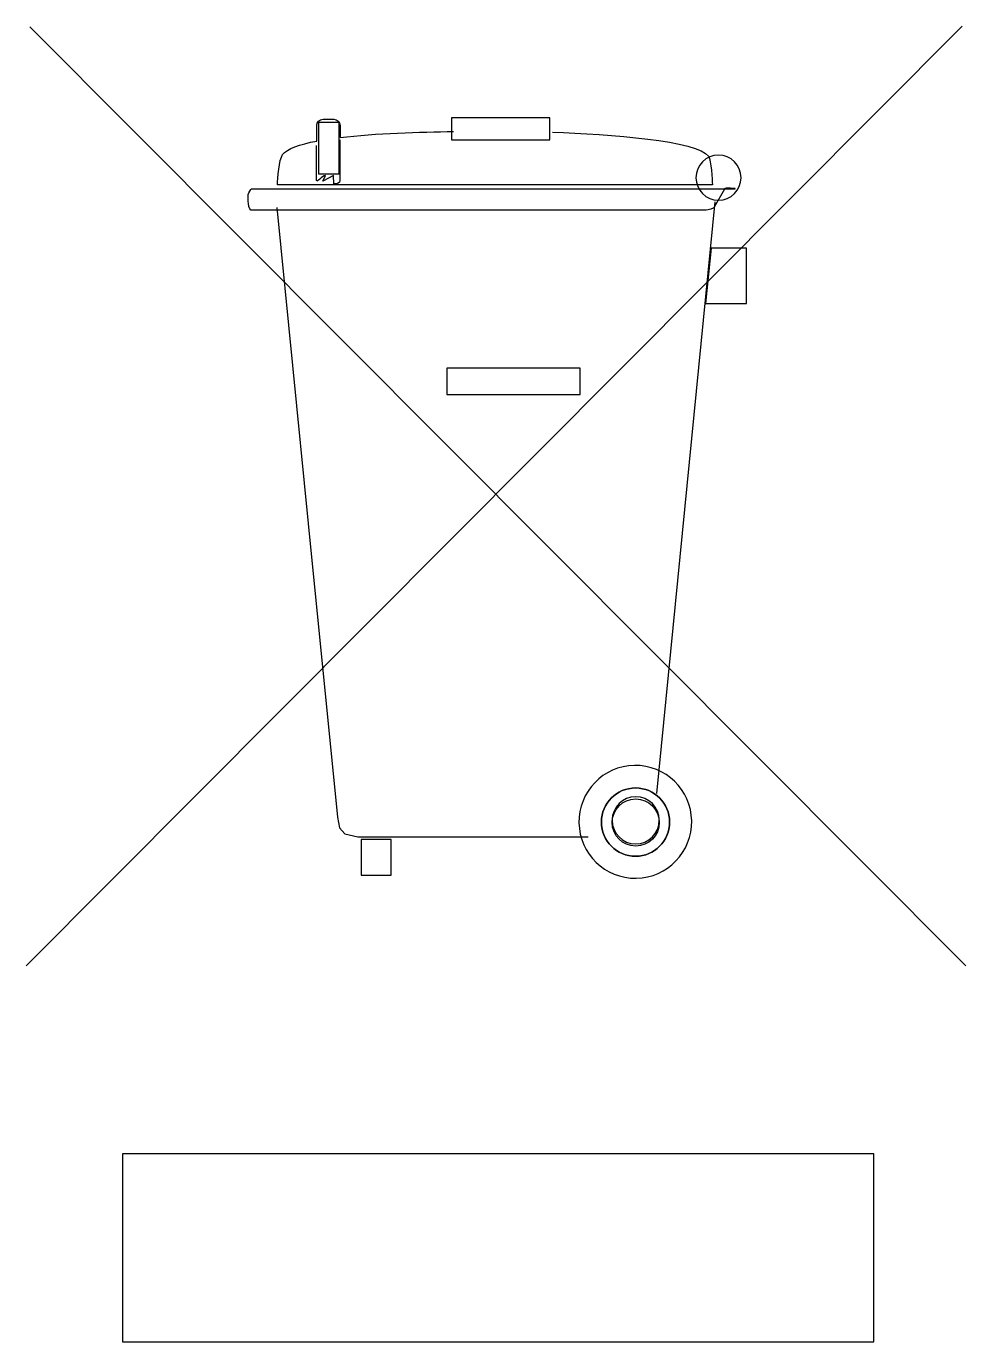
# Model space of a CAD drawing. Header units: centimetres. Extents: x -4.1 to 4.4, y -5.2 to 6.8.
import ezdxf

# ---------------------------------------------------------------- set-up
doc = ezdxf.new("R2010")
doc.units = ezdxf.units.CM
doc.header["$MEASUREMENT"] = 0
doc.layers.add('Layer-1', color=7, linetype='Continuous')

msp = doc.modelspace()

# ---------------------------------------------------------------- linework, layer by layer
at = {"layer": 'Layer-1'}
for points in [[(4.38217, 6.80172), (4.38217, 6.80172), (-4.13455, -1.74824), (-4.13455, -1.74824)], [(-4.10138, 6.79802), (-4.10138, 6.79802), (4.41541, -1.74824), (4.41541, -1.74824)], [(-1.4903, 5.89861), (-1.4903, 5.93009), (-1.46478, 5.95561), (-1.43331, 5.95561)], [(-1.4903, 5.7577), (-1.4903, 5.7577), (-1.4903, 5.89861), (-1.4903, 5.89861)], [(-1.43331, 5.95561), (-1.43331, 5.95561), (-1.33581, 5.95561), (-1.33581, 5.95561)], [(-1.33581, 5.95561), (-1.30432, 5.95561), (-1.2788, 5.93009), (-1.2788, 5.89861)], [(-1.2788, 5.89861), (-1.2788, 5.89861), (-1.2788, 5.78978), (-1.2788, 5.78978)], [(-1.28048, 5.76792), (-1.28048, 5.76792), (-1.28048, 5.40003), (-1.28048, 5.40003)], [(-1.2788, 5.78978), (-0.95568, 5.82868), (-0.54977, 5.84074), (-0.24489, 5.84439)], [(-1.49198, 5.40003), (-1.49198, 5.40003), (-1.49198, 5.71693), (-1.49198, 5.71693)], [(-1.41257, 5.44363), (-1.44278, 5.44506), (-1.49198, 5.36946), (-1.49198, 5.40003)], [(-1.28048, 5.40003), (-1.28048, 5.36945), (-1.30456, 5.36963), (-1.33479, 5.36823)], [(-2.11498, 5.27021), (-2.11498, 5.28595), (-2.08648, 5.32385), (-2.08648, 5.32385)], [(-2.11498, 5.20648), (-2.11498, 5.20648), (-2.11498, 5.27021), (-2.11498, 5.27021)], [(-2.08648, 5.32385), (-2.08648, 5.32385), (2.31598, 5.32385), (2.31598, 5.32385)], [(2.2188, 5.32048), (2.2188, 5.32048), (2.12737, 5.15735), (2.12737, 5.15735)], [(2.31598, 5.32385), (2.33172, 5.32385), (2.2188, 5.33622), (2.2188, 5.32048)], [(-2.09119, 5.12958), (-2.10692, 5.12958), (-2.11498, 5.19074), (-2.11498, 5.20648)], [(1.60366, -0.17997), (1.60366, -0.17997), (2.13489, 5.20321), (2.13489, 5.20321)], [(2.12737, 5.15735), (2.12737, 5.14161), (2.06964, 5.12958), (2.0539, 5.12958)], [(2.0539, 5.12958), (2.0539, 5.12958), (-2.09119, 5.12958), (-2.09119, 5.12958)]]:
    msp.add_open_spline(points, degree=3, dxfattribs=at)
for points, knots in [([(-1.47484, 5.92633), (-1.47484, 5.92633), (-1.28632, 5.92633), (-1.28632, 5.92633), (-1.28632, 5.92633), (-1.28632, 5.92633), (-1.28632, 5.46055), (-1.28632, 5.46055), (-1.28632, 5.46055), (-1.28632, 5.46055), (-1.47484, 5.46055), (-1.47484, 5.46055), (-1.47484, 5.46055), (-1.47484, 5.46055), (-1.47484, 5.92633), (-1.47484, 5.92633)], [0, 0, 0, 0, 0.25, 0.25, 0.25, 0.25, 0.5, 0.5, 0.5, 0.5, 0.75, 0.75, 0.75, 0.75, 1, 1, 1, 1]), ([(-0.26481, 5.96852), (-0.26481, 5.96852), (0.63164, 5.96852), (0.63164, 5.96852), (0.63164, 5.96852), (0.63164, 5.96852), (0.63164, 5.76761), (0.63164, 5.76761), (0.63164, 5.76761), (0.63164, 5.76761), (-0.26481, 5.76761), (-0.26481, 5.76761), (-0.26481, 5.76761), (-0.26481, 5.76761), (-0.26481, 5.96852), (-0.26481, 5.96852)], [0, 0, 0, 0, 0.25, 0.25, 0.25, 0.25, 0.5, 0.5, 0.5, 0.5, 0.75, 0.75, 0.75, 0.75, 1, 1, 1, 1]), ([(-1.84884, 5.35874), (-1.84906, 5.41382), (-1.83432, 5.58974), (-1.80154, 5.63398), (-1.80154, 5.63398), (-1.76178, 5.68764), (-1.64657, 5.72774), (-1.4903, 5.7577)], [0, 0, 0, 0, 0.5, 0.5, 0.5, 0.5, 1, 1, 1, 1]), ([(0.65538, 5.83836), (1.16482, 5.81906), (1.9833, 5.76291), (2.07318, 5.61945), (2.07318, 5.61945), (2.09882, 5.57853), (2.11006, 5.40678), (2.10941, 5.35863)], [0, 0, 0, 0, 0.5, 0.5, 0.5, 0.5, 1, 1, 1, 1]), ([(1.95989, 5.4243), (1.95989, 5.5379), (2.05198, 5.62998), (2.16557, 5.62998), (2.16557, 5.62998), (2.27916, 5.62998), (2.37125, 5.5379), (2.37125, 5.4243), (2.37125, 5.4243), (2.37125, 5.31071), (2.27916, 5.21863), (2.16557, 5.21863), (2.16557, 5.21863), (2.05198, 5.21863), (1.95989, 5.31071), (1.95989, 5.4243)], [0, 0, 0, 0, 0.25, 0.25, 0.25, 0.25, 0.5, 0.5, 0.5, 0.5, 0.75, 0.75, 0.75, 0.75, 1, 1, 1, 1]), ([(-1.33479, 5.36823), (-1.33479, 5.36823), (-1.33748, 5.44357), (-1.33748, 5.44357), (-1.33748, 5.44357), (-1.33748, 5.44357), (-1.43498, 5.3933), (-1.43498, 5.3933), (-1.43498, 5.3933), (-1.43498, 5.3933), (-1.41257, 5.44363), (-1.41257, 5.44363)], [0, 0, 0, 0, 0.33333333, 0.33333333, 0.33333333, 0.33333333, 0.66666667, 0.66666667, 0.66666667, 0.66666667, 1, 1, 1, 1]), ([(2.10941, 5.35863), (2.10941, 5.35863), (0.26268, 5.35868), (0.26268, 5.35868), (0.26268, 5.35868), (0.26268, 5.35868), (-1.30799, 5.35872), (-1.30799, 5.35872), (-1.30799, 5.35872), (-1.30799, 5.35872), (-1.43331, 5.35866), (-1.43331, 5.35866), (-1.43331, 5.35866), (-1.43331, 5.35866), (-1.84884, 5.35874), (-1.84884, 5.35874)], [0, 0, 0, 0, 0.25, 0.25, 0.25, 0.25, 0.5, 0.5, 0.5, 0.5, 0.75, 0.75, 0.75, 0.75, 1, 1, 1, 1]), ([(-1.85481, 5.15294), (-1.85481, 5.15294), (-1.57012, 2.27723), (-1.57012, 2.27723), (-1.57012, 2.27723), (-1.57012, 2.27723), (-1.302, -0.39362), (-1.302, -0.39362), (-1.302, -0.39362), (-1.302, -0.39362), (-1.28512, -0.49165), (-1.28512, -0.49165), (-1.28512, -0.49165), (-1.28512, -0.49165), (-1.23665, -0.54694), (-1.23665, -0.54694), (-1.23665, -0.54694), (-1.23665, -0.54694), (-1.116, -0.57334), (-1.116, -0.57334), (-1.116, -0.57334), (-1.116, -0.57334), (0.13988, -0.57334), (0.13988, -0.57334), (0.13988, -0.57334), (0.13988, -0.57334), (0.97779, -0.57334), (0.97779, -0.57334)], [0, 0, 0, 0, 0.14285714, 0.14285714, 0.14285714, 0.14285714, 0.28571429, 0.28571429, 0.28571429, 0.28571429, 0.42857143, 0.42857143, 0.42857143, 0.42857143, 0.57142857, 0.57142857, 0.57142857, 0.57142857, 0.71428571, 0.71428571, 0.71428571, 0.71428571, 0.85714286, 0.85714286, 0.85714286, 0.85714286, 1, 1, 1, 1]), ([(2.09996, 4.78177), (2.09996, 4.78177), (2.41988, 4.78177), (2.41988, 4.78177), (2.41988, 4.78177), (2.41988, 4.78177), (2.41988, 4.27906), (2.41988, 4.27906), (2.41988, 4.27906), (2.41988, 4.27906), (2.04741, 4.27906), (2.04741, 4.27906), (2.04741, 4.27906), (2.04741, 4.27906), (2.09996, 4.78177), (2.09996, 4.78177)], [0, 0, 0, 0, 0.25, 0.25, 0.25, 0.25, 0.5, 0.5, 0.5, 0.5, 0.75, 0.75, 0.75, 0.75, 1, 1, 1, 1]), ([(-0.30614, 3.69079), (-0.30614, 3.69079), (0.90736, 3.69079), (0.90736, 3.69079), (0.90736, 3.69079), (0.90736, 3.69079), (0.90736, 3.44983), (0.90736, 3.44983), (0.90736, 3.44983), (0.90736, 3.44983), (-0.30614, 3.44983), (-0.30614, 3.44983), (-0.30614, 3.44983), (-0.30614, 3.44983), (-0.30614, 3.69079), (-0.30614, 3.69079)], [0, 0, 0, 0, 0.25, 0.25, 0.25, 0.25, 0.5, 0.5, 0.5, 0.5, 0.75, 0.75, 0.75, 0.75, 1, 1, 1, 1]), ([(0.89558, -0.44652), (0.89063, -0.16324), (1.11626, 0.07041), (1.39955, 0.07536), (1.39955, 0.07536), (1.68283, 0.0803), (1.91648, -0.14532), (1.92142, -0.42861), (1.92142, -0.42861), (1.92637, -0.71189), (1.70074, -0.94553), (1.41746, -0.95047), (1.41746, -0.95047), (1.13417, -0.95542), (0.90053, -0.7298), (0.89558, -0.44652)], [0, 0, 0, 0, 0.25, 0.25, 0.25, 0.25, 0.5, 0.5, 0.5, 0.5, 0.75, 0.75, 0.75, 0.75, 1, 1, 1, 1]), ([(1.09951, -0.44017), (1.09951, -0.6118), (1.23864, -0.75092), (1.41027, -0.75092), (1.41027, -0.75092), (1.58189, -0.75092), (1.72102, -0.6118), (1.72102, -0.44017), (1.72102, -0.44017), (1.72102, -0.26854), (1.58189, -0.12941), (1.41027, -0.12941), (1.41027, -0.12941), (1.23864, -0.12941), (1.09951, -0.26854), (1.09951, -0.44017)], [0, 0, 0, 0, 0.25, 0.25, 0.25, 0.25, 0.5, 0.5, 0.5, 0.5, 0.75, 0.75, 0.75, 0.75, 1, 1, 1, 1]), ([(1.09951, -0.44017), (1.09951, -0.26854), (1.23864, -0.12941), (1.41027, -0.12941), (1.41027, -0.12941), (1.58189, -0.12941), (1.72102, -0.26854), (1.72102, -0.44017), (1.72102, -0.44017), (1.72102, -0.6118), (1.58189, -0.75092), (1.41027, -0.75092), (1.41027, -0.75092), (1.23864, -0.75092), (1.09951, -0.6118), (1.09951, -0.44017)], [0, 0, 0, 0, 0.25, 0.25, 0.25, 0.25, 0.5, 0.5, 0.5, 0.5, 0.75, 0.75, 0.75, 0.75, 1, 1, 1, 1]), ([(1.1978, -0.42359), (1.1978, -0.30519), (1.29378, -0.20921), (1.41217, -0.20921), (1.41217, -0.20921), (1.53057, -0.20921), (1.62655, -0.30519), (1.62655, -0.42359), (1.62655, -0.42359), (1.62655, -0.54198), (1.53057, -0.63796), (1.41217, -0.63796), (1.41217, -0.63796), (1.29378, -0.63796), (1.1978, -0.54198), (1.1978, -0.42359)], [0, 0, 0, 0, 0.25, 0.25, 0.25, 0.25, 0.5, 0.5, 0.5, 0.5, 0.75, 0.75, 0.75, 0.75, 1, 1, 1, 1]), ([(1.1978, -0.4437), (1.1978, -0.56209), (1.29378, -0.65807), (1.41217, -0.65807), (1.41217, -0.65807), (1.53057, -0.65807), (1.62655, -0.56209), (1.62655, -0.4437), (1.62655, -0.4437), (1.62655, -0.3253), (1.53057, -0.22932), (1.41217, -0.22932), (1.41217, -0.22932), (1.29378, -0.22932), (1.1978, -0.3253), (1.1978, -0.4437)], [0, 0, 0, 0, 0.25, 0.25, 0.25, 0.25, 0.5, 0.5, 0.5, 0.5, 0.75, 0.75, 0.75, 0.75, 1, 1, 1, 1]), ([(-1.08714, -0.59847), (-1.08714, -0.59847), (-0.81504, -0.59847), (-0.81504, -0.59847), (-0.81504, -0.59847), (-0.81504, -0.59847), (-0.81504, -0.92304), (-0.81504, -0.92304), (-0.81504, -0.92304), (-0.81504, -0.92304), (-1.08714, -0.92304), (-1.08714, -0.92304), (-1.08714, -0.92304), (-1.08714, -0.92304), (-1.08714, -0.59847), (-1.08714, -0.59847)], [0, 0, 0, 0, 0.25, 0.25, 0.25, 0.25, 0.5, 0.5, 0.5, 0.5, 0.75, 0.75, 0.75, 0.75, 1, 1, 1, 1]), ([(-3.25945, -3.45819), (-3.25945, -3.45819), (3.5806, -3.45819), (3.5806, -3.45819), (3.5806, -3.45819), (3.5806, -3.45819), (3.5806, -5.16819), (3.5806, -5.16819), (3.5806, -5.16819), (3.5806, -5.16819), (-3.25945, -5.16819), (-3.25945, -5.16819), (-3.25945, -5.16819), (-3.25945, -5.16819), (-3.25945, -3.45819), (-3.25945, -3.45819)], [0, 0, 0, 0, 0.25, 0.25, 0.25, 0.25, 0.5, 0.5, 0.5, 0.5, 0.75, 0.75, 0.75, 0.75, 1, 1, 1, 1])]:
    msp.add_open_spline(points, degree=3, knots=knots, dxfattribs=at)

doc.saveas('drawing.dxf')
